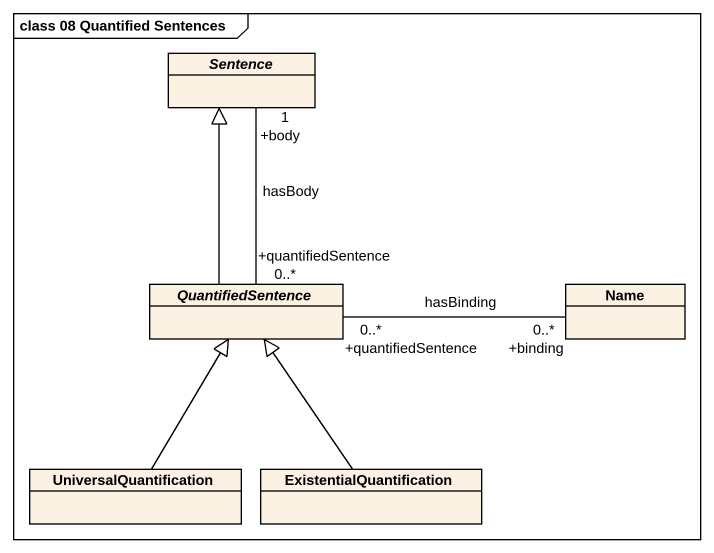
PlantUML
@startuml
mainframe class 08 Quantified Sentences
hide circle
hide empty members
abstract class Sentence
abstract class QuantifiedSentence
class Name
class UniversalQuantification
class ExistentialQuantification
QuantifiedSentence "+quantifiedSentence\n0..*" -up- "+body\n1" Sentence : hasBody
QuantifiedSentence -up-|> Sentence
QuantifiedSentence "+quantifiedSentence\n0..*" -right- "+binding\n0..*" Name : hasBinding
UniversalQuantification -up-|> QuantifiedSentence
ExistentialQuantification -up-|> QuantifiedSentence
@enduml
